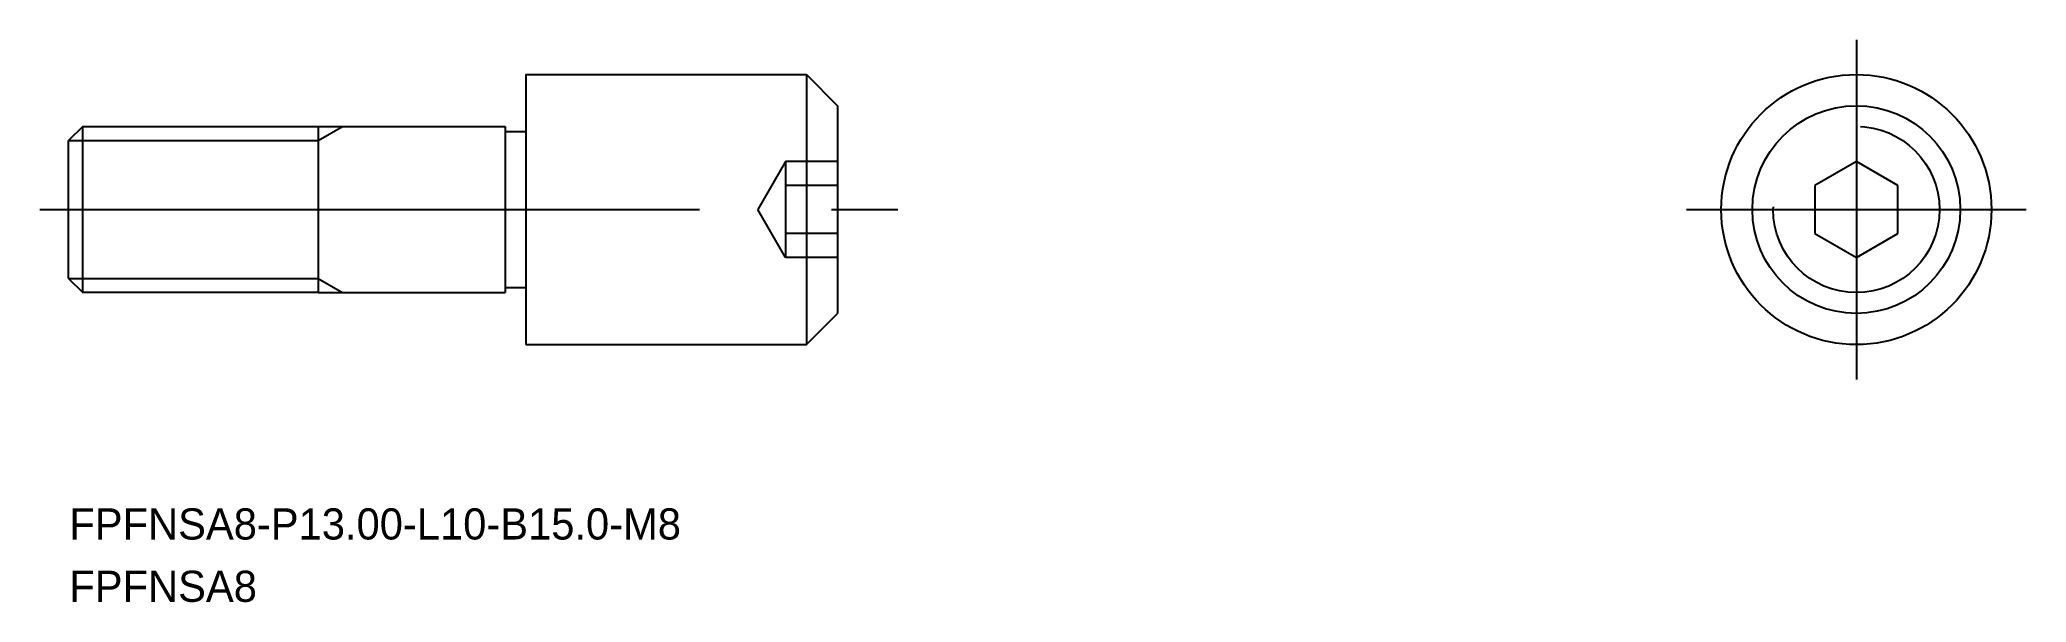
# Model space of a CAD drawing. Extents: x -1213.5 to -1117.9, y -307.5 to -280.4.
import ezdxf

# ---------------------------------------------------------------- set-up
doc = ezdxf.new("R2010")
doc.units = 0
doc.linetypes.add('CENTER', pattern=[50.8, 31.75, -6.35, 6.35, -6.35])
doc.linetypes.add('DASHED', pattern=[19.05, 12.7, -6.35])
doc.layers.get('0').update_dxf_attribs({"linetype": 'CONTINUOUS'})
doc.layers.add('CENTER', color=1, linetype='CENTER')

msp = doc.modelspace()

# ---------------------------------------------------------------- linework, layer by layer
for p, q in [((-1190.113, -282.074), (-1190.113, -295.074)), ((-1176.613, -282.074), (-1176.613, -295.074))]:
    msp.add_line(p, q)
at = {"color": 7, "linetype": 'CONTINUOUS'}
for p, q in [((-1190.113, -282.074), (-1176.613, -282.074)), ((-1176.613, -282.074), (-1175.113, -283.574)), ((-1175.113, -283.574), (-1175.113, -293.574)), ((-1211.437, -284.574), (-1212.113, -285.251)), ((-1211.437, -284.574), (-1200.113, -284.574)), ((-1211.437, -292.574), (-1211.437, -284.574)), ((-1200.113, -284.574), (-1191.113, -284.574)), ((-1200.113, -284.574), (-1200.113, -292.574)), ((-1191.113, -284.574), (-1191.113, -292.574)), ((-1191.113, -284.824), (-1190.113, -284.824)), ((-1212.113, -291.898), (-1212.113, -285.251)), ((-1126.094, -286.265), (-1128.094, -287.42)), ((-1124.094, -287.42), (-1126.094, -286.265)), ((-1128.094, -287.42), (-1128.094, -289.729)), ((-1124.094, -289.729), (-1124.094, -287.42)), ((-1128.094, -289.729), (-1126.094, -290.884)), ((-1126.094, -290.884), (-1124.094, -289.729)), ((-1212.113, -291.898), (-1211.437, -292.574)), ((-1191.113, -292.324), (-1190.113, -292.324)), ((-1200.113, -292.574), (-1211.437, -292.574)), ((-1200.113, -292.574), (-1191.113, -292.574)), ((-1176.613, -295.074), (-1175.113, -293.574)), ((-1190.113, -295.074), (-1176.613, -295.074))]:
    msp.add_line(p, q, dxfattribs=at)
at = {"color": 3, "linetype": 'CONTINUOUS'}
for p, q in [((-1200.113, -285.251), (-1198.942, -284.574)), ((-1212.113, -285.251), (-1200.113, -285.251)), ((-1212.113, -291.898), (-1200.113, -291.898)), ((-1200.113, -291.898), (-1198.942, -292.574))]:
    msp.add_line(p, q, dxfattribs=at)
at = {"color": 3, "linetype": 'DASHED'}
for p, q in [((-1177.613, -286.265), (-1178.947, -288.574)), ((-1175.113, -286.265), (-1177.613, -286.265)), ((-1177.613, -286.265), (-1177.613, -290.884)), ((-1175.113, -287.42), (-1177.613, -287.42)), ((-1177.613, -290.884), (-1178.947, -288.574)), ((-1175.113, -289.729), (-1177.613, -289.729)), ((-1175.113, -290.884), (-1177.613, -290.884))]:
    msp.add_line(p, q, dxfattribs=at)
msp.add_circle((-1126.094, -288.574), 6.5)
at = {"linetype": 'CONTINUOUS'}
msp.add_circle((-1126.094, -288.574), 5, dxfattribs=at)
at = {"color": 3, "linetype": 'DASHED'}
msp.add_circle((-1126.094, -288.574), 4, dxfattribs=at)
at = {"layer": 'CENTER', "color": 1, "linetype": 'CENTER'}
for p, q in [((-1126.094, -280.399), (-1126.094, -296.749)), ((-1213.503, -288.574), (-1172.207, -288.574)), ((-1134.269, -288.574), (-1117.919, -288.574))]:
    msp.add_line(p, q, dxfattribs=at)

# ---------------------------------------------------------------- texts
for s, p in [('FPFNSA8-P13.00-L10-B15.0-M8', (-1212.081, -304.457)), ('FPFNSA8', (-1212.081, -307.457))]:
    msp.add_text(s, height=1.5).set_placement(p)

doc.saveas('drawing.dxf')
